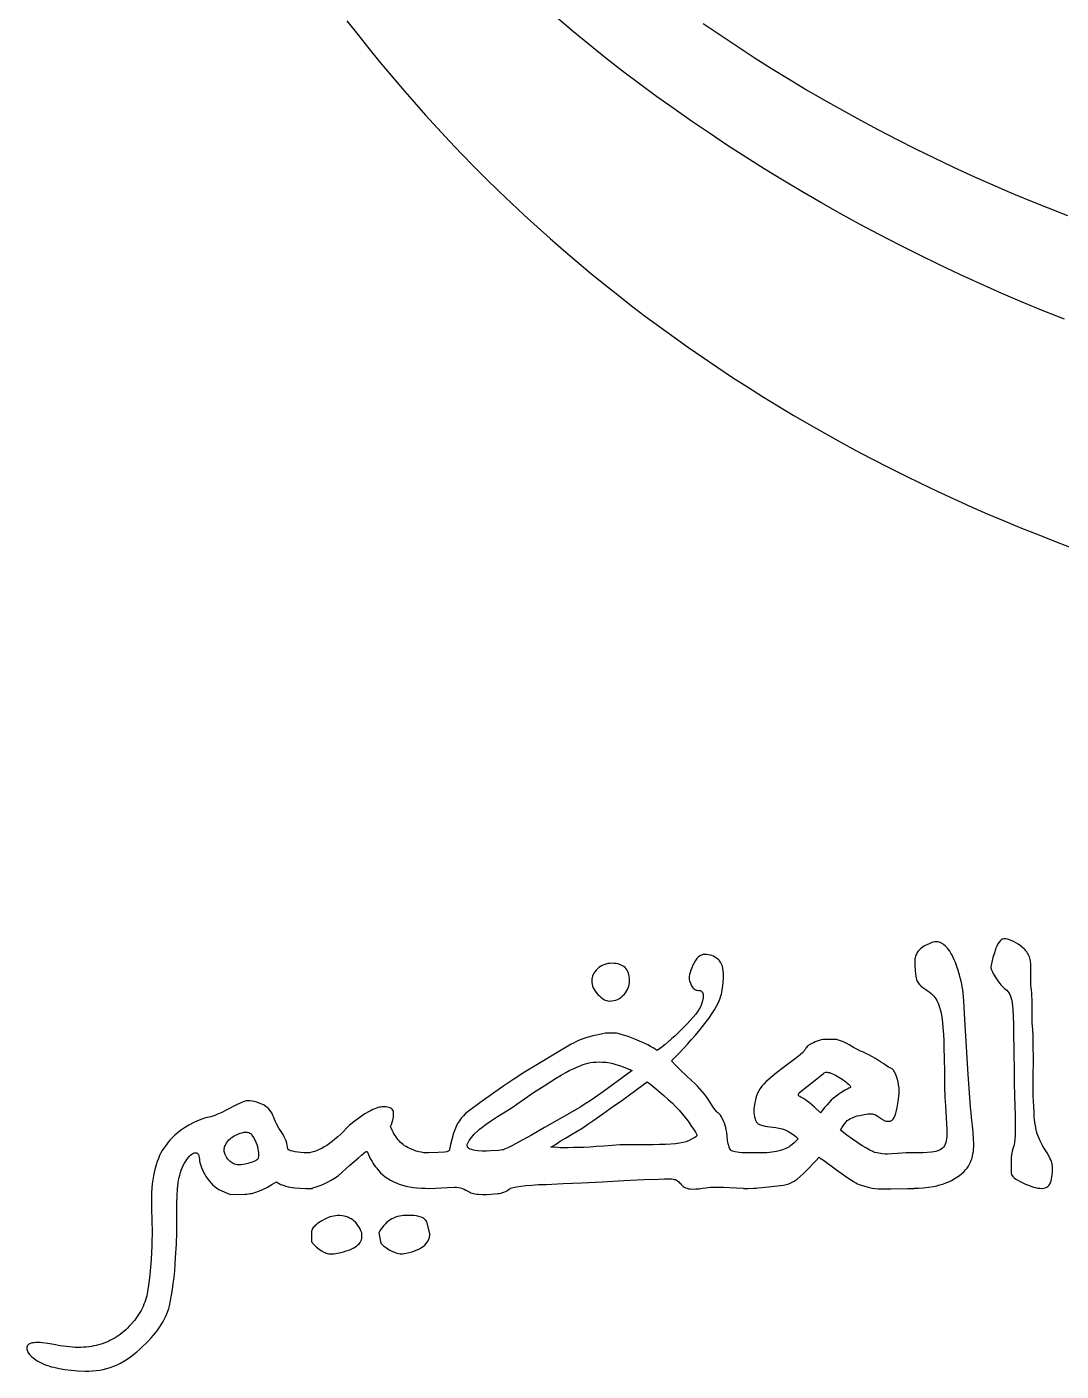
# Model space of a CAD drawing. Extents: x -350 to 350, y -610 to 610.
# Drawn here: x -224.3 to -125.3, y -240.8 to -112.2 of the extents above; entities that cross this region are included whole.
import ezdxf

# ---------------------------------------------------------------- set-up
doc = ezdxf.new("R2010")
doc.units = 0
doc.layers.add('LAYER_10', color=176, linetype='CONTINUOUS')
doc.layers.add('LAYER_2', color=18, linetype='CONTINUOUS')

msp = doc.modelspace()

# ---------------------------------------------------------------- linework, layer by layer
at = {"layer": 'LAYER_10'}
for points in [[(-193.64, -111.6), (-192.6, -112.93), (-191.55, -114.25), (-190.49, -115.56), (-189.41, -116.85), (-188.32, -118.13), (-187.21, -119.4), (-186.1, -120.65), (-184.96, -121.89), (-183.82, -123.12), (-182.66, -124.33), (-181.49, -125.53), (-180.3, -126.72), (-179.1, -127.89), (-177.89, -129.05), (-176.66, -130.19), (-175.42, -131.32), (-174.17, -132.44), (-172.91, -133.55), (-171.63, -134.64), (-170.34, -135.71), (-169.03, -136.77), (-167.71, -137.82), (-166.38, -138.86), (-165.04, -139.88), (-163.69, -140.89), (-162.32, -141.88), (-160.94, -142.86), (-159.54, -143.82), (-158.14, -144.77), (-156.72, -145.71), (-155.28, -146.63), (-153.84, -147.54), (-152.38, -148.44), (-150.92, -149.32), (-149.43, -150.18), (-147.94, -151.03), (-146.43, -151.87), (-144.92, -152.7), (-143.39, -153.5), (-141.84, -154.3), (-140.29, -155.08), (-138.72, -155.84), (-137.14, -156.59), (-135.55, -157.33), (-133.95, -158.05), (-132.34, -158.76), (-130.71, -159.45), (-129.07, -160.13), (-127.42, -160.79), (-125.76, -161.44), (-124.09, -162.07)], [(-124.94, -140.16), (-126.98, -139.34), (-129, -138.51), (-131, -137.65), (-132.99, -136.77), (-134.97, -135.87), (-136.92, -134.95), (-138.86, -134), (-140.78, -133.04), (-142.68, -132.06), (-144.56, -131.05), (-146.43, -130.03), (-148.27, -128.99), (-150.1, -127.93), (-151.91, -126.85), (-153.7, -125.76), (-155.46, -124.65), (-157.21, -123.52), (-158.94, -122.37), (-160.64, -121.21), (-162.32, -120.03), (-163.99, -118.84), (-165.63, -117.63), (-167.24, -116.41), (-168.84, -115.17), (-170.41, -113.92), (-171.96, -112.65), (-173.49, -111.37)], [(-159.54, -111.86), (-157.92, -112.96), (-156.29, -114.05), (-154.65, -115.11), (-152.99, -116.16), (-151.31, -117.19), (-149.63, -118.2), (-147.92, -119.19), (-146.21, -120.16), (-144.48, -121.11), (-142.74, -122.04), (-140.98, -122.96), (-139.22, -123.85), (-137.44, -124.72), (-135.64, -125.57), (-133.84, -126.4), (-132.03, -127.21), (-130.2, -128), (-128.36, -128.76), (-126.51, -129.51), (-124.65, -130.23)]]:
    msp.add_lwpolyline(points, dxfattribs=at)
at = {"layer": 'LAYER_2'}
for points in [[(-133.84, -216.5), (-133.89, -216.05), (-133.94, -215.51), (-134.05, -214.14), (-134.16, -212.4), (-134.29, -210.28), (-134.41, -208.2), (-134.51, -206.55), (-134.59, -205.34), (-134.66, -204.58), (-134.69, -204.3), (-134.74, -204.02), (-134.79, -203.74), (-134.85, -203.45), (-134.92, -203.16), (-135, -202.86), (-135.18, -202.26), (-135.29, -201.96), (-135.39, -201.68), (-135.5, -201.42), (-135.6, -201.19), (-135.71, -200.97), (-135.82, -200.78), (-135.93, -200.6), (-136.04, -200.45), (-136.15, -200.31), (-136.27, -200.19), (-136.38, -200.08), (-136.49, -199.98), (-136.61, -199.9), (-136.72, -199.83), (-136.84, -199.77), (-136.96, -199.73), (-137.08, -199.7), (-137.22, -199.7), (-137.37, -199.71), (-137.54, -199.75), (-137.72, -199.81), (-137.91, -199.88), (-138.12, -199.98), (-138.35, -200.1), (-138.56, -200.24), (-138.75, -200.39), (-138.91, -200.55), (-138.98, -200.63), (-139.04, -200.72), (-139.09, -200.81), (-139.14, -200.91), (-139.18, -201.01), (-139.21, -201.11), (-139.24, -201.22), (-139.26, -201.32), (-139.27, -201.55), (-139.26, -202), (-139.24, -202.42), (-139.2, -202.8), (-139.15, -203.14), (-139.11, -203.31), (-139.04, -203.47), (-138.95, -203.62), (-138.83, -203.78), (-138.69, -203.92), (-138.52, -204.07), (-138.33, -204.21), (-138.11, -204.35), (-137.89, -204.5), (-137.68, -204.67), (-137.5, -204.86), (-137.33, -205.07), (-137.18, -205.31), (-137.05, -205.57), (-136.94, -205.86), (-136.85, -206.16), (-136.77, -206.51), (-136.7, -206.92), (-136.64, -207.4), (-136.58, -207.94), (-136.54, -208.55), (-136.51, -209.21), (-136.49, -209.95), (-136.47, -210.74), (-136.45, -212.27), (-136.43, -213.55), (-136.39, -214.58), (-136.35, -215.36), (-136.21, -217.67), (-136.2, -217.91), (-136.2, -218.14), (-136.21, -218.35), (-136.24, -218.55), (-136.27, -218.73), (-136.32, -218.9), (-136.37, -219.06), (-136.44, -219.2), (-136.52, -219.33), (-136.63, -219.45), (-136.75, -219.54), (-136.9, -219.63), (-137.06, -219.7), (-137.25, -219.76), (-137.46, -219.8), (-137.69, -219.83), (-138.47, -219.89), (-138.74, -219.9), (-138.92, -219.9), (-139.37, -219.9), (-139.37, -219.9), (-139.48, -219.9), (-139.73, -219.9), (-139.73, -219.9), (-140.1, -219.9), (-140.95, -219.94), (-141.46, -219.97), (-141.9, -220), (-142.13, -220), (-142.4, -219.98), (-142.72, -219.92), (-143.09, -219.84), (-143.19, -219.81), (-143.31, -219.76), (-143.58, -219.63), (-143.91, -219.45), (-144.3, -219.21), (-144.74, -218.92), (-145.23, -218.58), (-145.78, -218.18), (-146.38, -217.73), (-146.26, -217.5), (-146.13, -217.29), (-145.99, -217.09), (-145.83, -216.9), (-145.74, -216.8), (-145.63, -216.72), (-145.5, -216.64), (-145.35, -216.56), (-145.18, -216.49), (-144.99, -216.42), (-144.78, -216.36), (-144.55, -216.3), (-144.11, -216.21), (-143.92, -216.18), (-143.74, -216.17), (-143.59, -216.16), (-143.45, -216.16), (-143.33, -216.17), (-143.23, -216.19), (-143.05, -216.26), (-142.87, -216.35), (-142.69, -216.47), (-142.51, -216.61), (-142.42, -216.68), (-142.32, -216.74), (-142.23, -216.79), (-142.12, -216.82), (-142.02, -216.85), (-141.9, -216.86), (-141.79, -216.87), (-141.67, -216.86), (-141.61, -216.85), (-141.55, -216.83), (-141.5, -216.8), (-141.44, -216.76), (-141.39, -216.71), (-141.34, -216.65), (-141.25, -216.51), (-141.17, -216.33), (-141.09, -216.1), (-141.02, -215.85), (-140.96, -215.55), (-140.86, -214.96), (-140.8, -214.45), (-140.79, -214.23), (-140.78, -214.03), (-140.78, -213.84), (-140.79, -213.68), (-140.83, -213.38), (-140.88, -213.09), (-140.96, -212.79), (-141.05, -212.5), (-141.16, -212.25), (-141.21, -212.14), (-141.27, -212.05), (-141.33, -211.97), (-141.39, -211.91), (-141.45, -211.86), (-141.52, -211.83), (-141.65, -211.77), (-141.79, -211.69), (-141.93, -211.61), (-142.07, -211.5), (-142.24, -211.38), (-142.46, -211.24), (-143.05, -210.87), (-143.39, -210.67), (-143.69, -210.51), (-143.96, -210.37), (-144.2, -210.26), (-144.46, -210.15), (-144.77, -210), (-145.14, -209.8), (-145.55, -209.55), (-145.77, -209.43), (-145.99, -209.32), (-146.19, -209.23), (-146.4, -209.16), (-146.59, -209.1), (-146.78, -209.06), (-146.97, -209.04), (-147.15, -209.03), (-147.97, -209.03), (-148.07, -209.05), (-148.24, -209.09), (-148.8, -209.28), (-148.97, -209.35), (-149.12, -209.42), (-149.26, -209.49), (-149.38, -209.56), (-149.49, -209.64), (-149.57, -209.72), (-149.64, -209.8), (-149.7, -209.89), (-149.75, -209.98), (-149.82, -210.08), (-149.91, -210.18), (-150.01, -210.29), (-150.26, -210.51), (-150.57, -210.76), (-151.84, -211.71), (-152.5, -212.23), (-153.33, -212.92), (-153.55, -213.11), (-153.74, -213.32), (-153.92, -213.52), (-154.08, -213.74), (-154.21, -213.96), (-154.32, -214.19), (-154.42, -214.42), (-154.49, -214.66), (-154.59, -215.11), (-154.66, -215.49), (-154.68, -215.66), (-154.69, -215.81), (-154.69, -215.94), (-154.68, -216.06), (-154.61, -216.45), (-154.57, -216.62), (-154.52, -216.77), (-154.46, -216.9), (-154.43, -216.96), (-154.38, -217.01), (-154.33, -217.06), (-154.27, -217.11), (-154.14, -217.18), (-154.05, -217.22), (-153.94, -217.25), (-153.61, -217.32), (-153.16, -217.4), (-152.59, -217.47), (-152.28, -217.52), (-151.98, -217.6), (-151.7, -217.69), (-151.42, -217.82), (-151.16, -217.96), (-150.91, -218.13), (-150.67, -218.32), (-150.45, -218.54), (-150.63, -218.74), (-150.82, -218.92), (-151.02, -219.1), (-151.23, -219.26), (-151.35, -219.34), (-151.48, -219.41), (-151.62, -219.48), (-151.77, -219.54), (-151.94, -219.6), (-152.12, -219.66), (-152.51, -219.75), (-152.73, -219.79), (-152.96, -219.83), (-153.2, -219.86), (-153.45, -219.88), (-153.99, -219.9), (-154.57, -219.9), (-155.26, -219.9), (-155.83, -219.87), (-156.08, -219.85), (-156.28, -219.83), (-156.46, -219.8), (-156.61, -219.76), (-156.73, -219.72), (-156.81, -219.68), (-156.88, -219.62), (-156.94, -219.54), (-157, -219.45), (-157.05, -219.33), (-157.09, -219.19), (-157.13, -219.04), (-157.16, -218.86), (-157.19, -218.67), (-157.23, -218.28), (-157.28, -217.95), (-157.33, -217.68), (-157.37, -217.45), (-157.43, -217.26), (-157.5, -217.06), (-157.58, -216.85), (-157.68, -216.63), (-157.78, -216.44), (-157.89, -216.28), (-158, -216.16), (-158.05, -216.11), (-158.1, -216.07), (-158.16, -216.03), (-158.23, -215.96), (-158.41, -215.74), (-158.63, -215.42), (-158.9, -215), (-159.05, -214.76), (-159.23, -214.52), (-159.41, -214.27), (-159.62, -214.02), (-159.84, -213.77), (-160.08, -213.52), (-160.34, -213.26), (-160.61, -213.01), (-161.16, -212.49), (-161.66, -212), (-162.14, -211.53), (-162.57, -211.08), (-161.94, -210.45), (-161.35, -209.83), (-161.04, -209.5), (-160.68, -209.09), (-160.27, -208.62), (-159.82, -208.08), (-159.38, -207.53), (-159, -207.03), (-158.69, -206.59), (-158.45, -206.21), (-158.25, -205.85), (-158.08, -205.51), (-157.94, -205.19), (-157.83, -204.88), (-157.78, -204.71), (-157.74, -204.53), (-157.71, -204.33), (-157.67, -204.11), (-157.62, -203.62), (-157.59, -203.05), (-157.59, -202.76), (-157.61, -202.49), (-157.65, -202.25), (-157.7, -202.03), (-157.78, -201.83), (-157.87, -201.65), (-157.99, -201.5), (-158.05, -201.43), (-158.12, -201.37), (-158.26, -201.26), (-158.41, -201.17), (-158.56, -201.09), (-158.72, -201.02), (-158.87, -200.97), (-159.04, -200.94), (-159.2, -200.91), (-159.37, -200.91), (-159.46, -200.91), (-159.54, -200.92), (-159.62, -200.94), (-159.7, -200.97), (-159.78, -201.01), (-159.86, -201.05), (-160, -201.16), (-160.15, -201.31), (-160.28, -201.49), (-160.41, -201.7), (-160.53, -201.94), (-160.63, -202.19), (-160.72, -202.42), (-160.79, -202.64), (-160.84, -202.83), (-160.87, -203.01), (-160.88, -203.17), (-160.87, -203.32), (-160.84, -203.44), (-160.76, -203.66), (-160.68, -203.85), (-160.59, -204), (-160.49, -204.13), (-160.44, -204.18), (-160.39, -204.22), (-160.33, -204.26), (-160.26, -204.29), (-160.2, -204.32), (-160.12, -204.34), (-159.97, -204.35), (-159.89, -204.35), (-159.82, -204.37), (-159.75, -204.39), (-159.7, -204.42), (-159.65, -204.47), (-159.61, -204.52), (-159.58, -204.58), (-159.56, -204.65), (-159.54, -204.74), (-159.54, -204.83), (-159.54, -204.94), (-159.55, -205.06), (-159.6, -205.35), (-159.69, -205.68), (-159.72, -205.77), (-159.76, -205.87), (-159.87, -206.09), (-160.03, -206.34), (-160.24, -206.61), (-160.48, -206.91), (-160.77, -207.23), (-161.1, -207.58), (-161.48, -207.96), (-162.22, -208.68), (-162.56, -208.99), (-162.88, -209.27), (-163.18, -209.53), (-163.45, -209.75), (-163.7, -209.94), (-163.93, -210.1), (-164.12, -209.96), (-164.33, -209.83), (-164.57, -209.7), (-164.83, -209.56), (-165.11, -209.43), (-165.41, -209.29), (-166.07, -209.01), (-166.72, -208.77), (-167.25, -208.59), (-167.48, -208.53), (-167.67, -208.48), (-167.83, -208.45), (-167.97, -208.44), (-168.69, -208.44), (-168.87, -208.45), (-169.16, -208.5), (-169.58, -208.59), (-170.11, -208.71), (-170.4, -208.78), (-170.68, -208.86), (-170.95, -208.95), (-171.22, -209.04), (-171.47, -209.15), (-171.72, -209.26), (-171.95, -209.38), (-172.18, -209.5), (-173.45, -210.26), (-175.47, -211.47), (-176.62, -212.17), (-177.67, -212.84), (-178.61, -213.47), (-179.46, -214.07), (-180.91, -215.11), (-182.04, -215.94), (-182.28, -216.13), (-182.49, -216.34), (-182.69, -216.57), (-182.87, -216.82), (-183.04, -217.09), (-183.18, -217.38), (-183.31, -217.69), (-183.42, -218.02), (-183.59, -218.62), (-183.72, -219.08), (-183.79, -219.4), (-183.82, -219.58), (-183.82, -219.62), (-183.84, -219.67), (-183.88, -219.71), (-183.93, -219.74), (-184, -219.77), (-184.08, -219.79), (-184.29, -219.82), (-184.9, -219.86), (-185.78, -219.9), (-186.03, -219.89), (-186.28, -219.87), (-186.52, -219.83), (-186.76, -219.78), (-186.99, -219.72), (-187.23, -219.64), (-187.45, -219.55), (-187.68, -219.44), (-187.83, -219.37), (-187.97, -219.28), (-188.11, -219.2), (-188.24, -219.1), (-188.37, -219), (-188.49, -218.89), (-188.61, -218.77), (-188.72, -218.64), (-188.83, -218.51), (-188.93, -218.37), (-189.03, -218.22), (-189.13, -218.07), (-189.21, -217.9), (-189.3, -217.73), (-189.45, -217.37), (-189.37, -217.16), (-189.3, -216.96), (-189.25, -216.77), (-189.21, -216.6), (-189.18, -216.43), (-189.16, -216.28), (-189.16, -216.14), (-189.17, -216.01), (-189.19, -215.89), (-189.23, -215.79), (-189.3, -215.7), (-189.38, -215.63), (-189.49, -215.58), (-189.61, -215.54), (-189.76, -215.51), (-189.92, -215.5), (-190.26, -215.5), (-190.38, -215.51), (-190.52, -215.53), (-190.66, -215.56), (-190.81, -215.61), (-190.97, -215.67), (-191.14, -215.74), (-191.32, -215.83), (-191.51, -215.93), (-191.92, -216.17), (-192.37, -216.47), (-192.85, -216.83), (-193.38, -217.24), (-193.67, -217.54), (-193.95, -217.83), (-194.23, -218.1), (-194.51, -218.35), (-194.78, -218.59), (-195.04, -218.8), (-195.3, -218.99), (-195.56, -219.17), (-195.81, -219.32), (-196.05, -219.46), (-196.29, -219.58), (-196.53, -219.68), (-196.75, -219.76), (-196.98, -219.82), (-197.2, -219.87), (-197.41, -219.89), (-197.74, -219.88), (-198.05, -219.86), (-198.33, -219.83), (-198.58, -219.79), (-198.8, -219.74), (-199, -219.68), (-199.16, -219.62), (-199.3, -219.54), (-199.31, -219.35), (-199.34, -219.15), (-199.39, -218.95), (-199.45, -218.75), (-199.53, -218.55), (-199.63, -218.35), (-199.74, -218.14), (-199.87, -217.94), (-200.14, -217.53), (-200.36, -217.12), (-200.46, -216.91), (-200.55, -216.71), (-200.64, -216.51), (-200.71, -216.3), (-200.79, -216.11), (-200.9, -215.93), (-201.03, -215.76), (-201.18, -215.6), (-201.35, -215.47), (-201.55, -215.34), (-201.77, -215.23), (-202.02, -215.13), (-202.27, -215.05), (-202.5, -214.99), (-202.71, -214.95), (-202.91, -214.92), (-203.1, -214.91), (-203.27, -214.92), (-203.42, -214.95), (-203.55, -215), (-203.84, -215.13), (-204.2, -215.3), (-205.12, -215.78), (-205.62, -216.03), (-206.08, -216.23), (-206.28, -216.31), (-206.48, -216.37), (-206.66, -216.43), (-206.82, -216.47), (-206.99, -216.5), (-207.16, -216.55), (-207.53, -216.67), (-207.92, -216.83), (-208.35, -217.03), (-208.78, -217.25), (-209.18, -217.49), (-209.38, -217.62), (-209.56, -217.76), (-209.75, -217.9), (-209.92, -218.04), (-210.09, -218.19), (-210.26, -218.35), (-210.42, -218.51), (-210.58, -218.68), (-210.73, -218.86), (-210.88, -219.05), (-211.17, -219.45), (-211.31, -219.66), (-211.44, -219.9), (-211.57, -220.15), (-211.68, -220.43), (-211.79, -220.72), (-211.89, -221.03), (-211.99, -221.37), (-212.07, -221.72), (-212.15, -222.09), (-212.21, -222.47), (-212.27, -222.86), (-212.31, -223.26), (-212.33, -223.68), (-212.35, -224.1), (-212.35, -224.54), (-212.35, -224.99), (-212.3, -226.59), (-212.29, -227.22), (-212.29, -227.74), (-212.3, -228.23), (-212.32, -228.79), (-212.38, -230.09), (-212.43, -230.81), (-212.5, -231.57), (-212.6, -232.35), (-212.72, -233.16), (-212.75, -233.36), (-212.8, -233.56), (-212.85, -233.77), (-212.91, -233.97), (-212.98, -234.17), (-213.06, -234.37), (-213.15, -234.57), (-213.24, -234.76), (-213.34, -234.96), (-213.46, -235.15), (-213.57, -235.34), (-213.7, -235.53), (-213.98, -235.91), (-214.29, -236.28), (-214.46, -236.47), (-214.63, -236.64), (-214.8, -236.81), (-214.98, -236.96), (-215.16, -237.11), (-215.35, -237.26), (-215.53, -237.39), (-215.73, -237.52), (-215.92, -237.64), (-216.12, -237.75), (-216.32, -237.85), (-216.53, -237.95), (-216.74, -238.04), (-216.96, -238.12), (-217.17, -238.19), (-217.4, -238.25), (-217.62, -238.31), (-217.85, -238.36), (-218.09, -238.4), (-218.34, -238.43), (-218.58, -238.46), (-218.84, -238.48), (-219.1, -238.49), (-219.36, -238.49), (-219.63, -238.49), (-219.91, -238.47), (-220.48, -238.42), (-221.07, -238.34), (-221.69, -238.23), (-222.27, -238.13), (-222.79, -238.06), (-223.01, -238.04), (-223.22, -238.03), (-223.41, -238.04), (-223.58, -238.05), (-223.73, -238.07), (-223.87, -238.1), (-223.98, -238.14), (-224.07, -238.19), (-224.15, -238.24), (-224.21, -238.31), (-224.24, -238.39), (-224.26, -238.48), (-224.27, -238.57), (-224.26, -238.67), (-224.24, -238.76), (-224.21, -238.85), (-224.17, -238.94), (-224.11, -239.04), (-224.05, -239.13), (-223.97, -239.22), (-223.89, -239.31), (-223.79, -239.4), (-223.55, -239.59), (-223.27, -239.77), (-222.95, -239.95), (-222.77, -240.04), (-222.58, -240.12), (-222.38, -240.2), (-222.16, -240.27), (-221.94, -240.34), (-221.7, -240.4), (-221.19, -240.51), (-220.64, -240.6), (-220.03, -240.68), (-219.39, -240.73), (-218.69, -240.76), (-218.34, -240.76), (-217.98, -240.75), (-217.64, -240.72), (-217.29, -240.67), (-216.95, -240.6), (-216.61, -240.51), (-216.28, -240.41), (-215.95, -240.28), (-215.62, -240.15), (-215.3, -239.99), (-214.98, -239.81), (-214.67, -239.62), (-214.36, -239.41), (-214.05, -239.18), (-213.75, -238.93), (-213.45, -238.67), (-213.16, -238.39), (-212.88, -238.12), (-212.62, -237.86), (-212.38, -237.59), (-212.15, -237.32), (-211.93, -237.06), (-211.73, -236.8), (-211.55, -236.54), (-211.38, -236.28), (-211.23, -236.02), (-211.09, -235.77), (-210.96, -235.52), (-210.86, -235.27), (-210.76, -235.02), (-210.69, -234.77), (-210.62, -234.52), (-210.52, -234.02), (-210.42, -233.5), (-210.33, -232.95), (-210.25, -232.39), (-210.18, -231.8), (-210.12, -231.18), (-210.07, -230.55), (-210.03, -229.89), (-209.96, -228.62), (-209.92, -227.46), (-209.9, -226.43), (-209.9, -225.52), (-209.91, -224.71), (-209.89, -223.98), (-209.85, -223.33), (-209.79, -222.76), (-209.75, -222.5), (-209.7, -222.25), (-209.64, -222.01), (-209.57, -221.77), (-209.49, -221.54), (-209.4, -221.31), (-209.3, -221.09), (-209.18, -220.88), (-209.06, -220.68), (-208.95, -220.51), (-208.83, -220.35), (-208.71, -220.22), (-208.6, -220.11), (-208.48, -220.02), (-208.37, -219.95), (-208.26, -219.9), (-208.15, -219.87), (-208.06, -219.88), (-208.01, -219.89), (-207.98, -219.91), (-207.91, -219.97), (-207.85, -220.06), (-207.8, -220.18), (-207.77, -220.32), (-207.75, -220.5), (-207.73, -220.69), (-207.69, -220.89), (-207.63, -221.09), (-207.56, -221.3), (-207.47, -221.51), (-207.36, -221.73), (-207.24, -221.95), (-207.1, -222.18), (-206.95, -222.4), (-206.8, -222.61), (-206.63, -222.79), (-206.46, -222.97), (-206.27, -223.12), (-206.08, -223.26), (-205.89, -223.38), (-205.68, -223.48), (-205.03, -223.77), (-204.84, -223.84), (-204.75, -223.86), (-203.38, -223.84), (-203.22, -223.83), (-203.06, -223.82), (-202.89, -223.79), (-202.72, -223.76), (-202.54, -223.71), (-202.36, -223.66), (-202, -223.53), (-201.61, -223.37), (-201.22, -223.17), (-200.81, -222.93), (-200.38, -222.66), (-200.26, -222.75), (-200.13, -222.82), (-199.98, -222.9), (-199.82, -222.96), (-199.65, -223.02), (-199.47, -223.08), (-199.27, -223.13), (-199.06, -223.17), (-198.84, -223.21), (-198.61, -223.24), (-198.1, -223.28), (-197.55, -223.31), (-196.94, -223.31), (-196.94, -223.22), (-196.67, -223.16), (-196.39, -223.08), (-196.1, -222.97), (-195.8, -222.84), (-195.48, -222.69), (-195.15, -222.51), (-194.81, -222.31), (-194.46, -222.09), (-193.35, -221.07), (-192.53, -220.35), (-192.23, -220.1), (-192, -219.91), (-191.84, -219.8), (-191.79, -219.77), (-191.75, -219.76), (-191.68, -219.76), (-191.57, -220.04), (-191.46, -220.29), (-191.34, -220.52), (-191.23, -220.73), (-191.12, -220.92), (-191.01, -221.08), (-190.89, -221.23), (-190.78, -221.36), (-190.6, -221.58), (-190.41, -221.79), (-190.2, -221.99), (-189.97, -222.18), (-189.73, -222.34), (-189.47, -222.5), (-189.2, -222.64), (-188.92, -222.77), (-188.62, -222.88), (-188.3, -222.98), (-187.97, -223.06), (-187.63, -223.13), (-187.27, -223.19), (-186.9, -223.23), (-186.51, -223.26), (-186.1, -223.27), (-185.78, -223.29), (-185.14, -223.25), (-184, -223.19), (-183.34, -223.17), (-183.13, -223.18), (-182.94, -223.2), (-182.76, -223.24), (-182.59, -223.3), (-182.42, -223.37), (-182.24, -223.45), (-182.06, -223.54), (-181.87, -223.64), (-181.77, -223.7), (-181.65, -223.74), (-181.52, -223.78), (-181.38, -223.81), (-181.21, -223.83), (-181.04, -223.85), (-180.64, -223.86), (-180.23, -223.86), (-179.85, -223.85), (-179.5, -223.82), (-179.18, -223.79), (-179.03, -223.77), (-178.88, -223.73), (-178.74, -223.69), (-178.6, -223.65), (-178.47, -223.59), (-178.34, -223.52), (-178.22, -223.45), (-178.11, -223.37), (-178.04, -223.32), (-177.96, -223.28), (-177.85, -223.24), (-177.72, -223.21), (-177.4, -223.14), (-176.99, -223.08), (-176.51, -223.02), (-175.94, -222.97), (-175.29, -222.93), (-174.55, -222.9), (-172.92, -222.83), (-171.14, -222.75), (-169.21, -222.65), (-167.13, -222.54), (-165.22, -222.44), (-163.79, -222.39), (-163.26, -222.37), (-162.85, -222.37), (-162.57, -222.37), (-162.4, -222.39), (-162.3, -222.42), (-162.19, -222.45), (-162.09, -222.5), (-162, -222.56), (-161.91, -222.63), (-161.82, -222.71), (-161.73, -222.8), (-161.65, -222.91), (-161.56, -223.01), (-161.46, -223.1), (-161.34, -223.17), (-161.22, -223.23), (-161.08, -223.28), (-160.93, -223.32), (-160.77, -223.34), (-160.6, -223.35), (-160.25, -223.34), (-159.91, -223.32), (-159.59, -223.28), (-159.27, -223.22), (-159.08, -223.19), (-158.82, -223.17), (-158.48, -223.17), (-158.07, -223.17), (-157.59, -223.18), (-157.03, -223.2), (-155.69, -223.28), (-155.69, -223.29), (-155.52, -223.29), (-155.26, -223.29), (-155.24, -223.29), (-154.72, -223.28), (-154.47, -223.26), (-154.23, -223.24), (-153.28, -223.14), (-151.84, -222.98), (-151.71, -222.96), (-151.59, -222.93), (-151.46, -222.89), (-151.34, -222.85), (-151.08, -222.73), (-150.81, -222.58), (-150.53, -222.39), (-150.25, -222.16), (-149.96, -221.9), (-149.66, -221.6), (-148.75, -220.65), (-148.44, -220.31), (-148.33, -220.38), (-148.02, -220.6), (-146.77, -221.51), (-146.02, -222.05), (-145.4, -222.47), (-145.15, -222.63), (-144.93, -222.75), (-144.75, -222.85), (-144.6, -222.91), (-144.09, -223.07), (-143.6, -223.2), (-143.36, -223.26), (-143.08, -223.29), (-142.78, -223.32), (-142.44, -223.32), (-141.58, -223.32), (-139.97, -223.29), (-139.37, -223.29), (-139.37, -223.28), (-138.93, -223.27), (-138.47, -223.23), (-137.98, -223.18), (-137.48, -223.1), (-137.18, -223.04), (-136.88, -222.96), (-136.59, -222.87), (-136.31, -222.77), (-136.03, -222.65), (-135.77, -222.52), (-135.51, -222.37), (-135.25, -222.21), (-135.01, -222.04), (-134.79, -221.87), (-134.6, -221.7), (-134.42, -221.52), (-134.27, -221.34), (-134.14, -221.15), (-134.03, -220.97), (-133.94, -220.78), (-133.87, -220.59), (-133.8, -220.39), (-133.75, -220.18), (-133.71, -219.97), (-133.67, -219.75), (-133.65, -219.53), (-133.64, -219.3), (-133.63, -219.06), (-133.65, -218.54), (-133.69, -217.94), (-133.75, -217.26)], [(-131.63, -200.65), (-131.8, -201.21), (-131.91, -201.64), (-131.98, -201.95), (-132, -202.06), (-132.01, -202.13), (-132, -202.2), (-131.98, -202.29), (-131.94, -202.39), (-131.88, -202.51), (-131.73, -202.8), (-131.51, -203.16), (-131.27, -203.52), (-131.15, -203.68), (-131.03, -203.82), (-130.91, -203.95), (-130.8, -204.06), (-130.68, -204.16), (-130.56, -204.25), (-130.46, -204.33), (-130.36, -204.44), (-130.27, -204.58), (-130.19, -204.73), (-130.12, -204.91), (-130.05, -205.11), (-130, -205.33), (-129.96, -205.58), (-129.9, -206.14), (-129.86, -206.82), (-129.83, -207.6), (-129.82, -208.48), (-129.81, -210.03), (-129.8, -210.55), (-129.79, -210.89), (-129.76, -211.41), (-129.76, -211.89), (-129.76, -212.46), (-129.76, -213.19), (-129.73, -214.39), (-129.67, -216.34), (-129.66, -216.89), (-129.66, -217.39), (-129.66, -217.84), (-129.67, -218.24), (-129.7, -218.58), (-129.73, -218.88), (-129.77, -219.12), (-129.82, -219.3), (-129.92, -219.61), (-129.98, -219.87), (-130.03, -220.1), (-130.04, -220.29), (-130.04, -221.07), (-130.04, -221.86), (-130.03, -221.91), (-130.02, -221.96), (-129.97, -222.06), (-129.88, -222.16), (-129.76, -222.27), (-129.61, -222.39), (-129.42, -222.51), (-129.2, -222.63), (-128.94, -222.76), (-128.67, -222.89), (-128.41, -222.99), (-128.16, -223.08), (-127.93, -223.16), (-127.71, -223.21), (-127.5, -223.25), (-127.3, -223.28), (-127.11, -223.29), (-126.94, -223.28), (-126.79, -223.24), (-126.65, -223.18), (-126.54, -223.11), (-126.44, -223), (-126.35, -222.88), (-126.29, -222.73), (-126.24, -222.56), (-126.17, -222.22), (-126.13, -221.95), (-126.1, -221.73), (-126.09, -221.58), (-126.1, -221.29), (-126.14, -220.94), (-126.16, -220.83), (-126.2, -220.71), (-126.26, -220.56), (-126.34, -220.39), (-126.56, -219.99), (-126.85, -219.5), (-127.01, -219.24), (-127.15, -218.99), (-127.28, -218.74), (-127.39, -218.51), (-127.48, -218.28), (-127.56, -218.07), (-127.63, -217.86), (-127.67, -217.66), (-127.74, -217.29), (-127.8, -216.98), (-127.83, -216.71), (-127.84, -216.49), (-127.85, -216.02), (-127.89, -215.41), (-127.92, -214.99), (-127.94, -214.4), (-127.94, -213.64), (-127.94, -212.72), (-127.93, -210.93), (-127.94, -209.6), (-127.96, -208.67), (-127.98, -208.13), (-128.03, -207.44), (-128.05, -207.11), (-128.06, -206.77), (-128.06, -205.62), (-128.06, -205.23), (-128.07, -204.89), (-128.09, -204.59), (-128.11, -204.33), (-128.16, -203.88), (-128.17, -203.48), (-128.17, -201.93), (-128.18, -201.79), (-128.19, -201.65), (-128.21, -201.51), (-128.24, -201.38), (-128.27, -201.25), (-128.31, -201.13), (-128.36, -201.01), (-128.42, -200.89), (-128.49, -200.78), (-128.56, -200.67), (-128.64, -200.56), (-128.73, -200.46), (-128.82, -200.36), (-128.93, -200.27), (-129.04, -200.18), (-129.16, -200.09), (-129.4, -199.93), (-129.62, -199.8), (-129.84, -199.68), (-130.04, -199.58), (-130.22, -199.51), (-130.39, -199.46), (-130.55, -199.43), (-130.7, -199.42), (-130.77, -199.42), (-130.84, -199.44), (-130.9, -199.46), (-130.97, -199.49), (-131.03, -199.54), (-131.09, -199.59), (-131.21, -199.72), (-131.33, -199.9), (-131.44, -200.11), (-131.54, -200.36)], [(-168.52, -205.37), (-168.3, -205.36), (-168.1, -205.33), (-167.9, -205.28), (-167.72, -205.21), (-167.55, -205.12), (-167.39, -205.01), (-167.24, -204.88), (-167.11, -204.74), (-166.98, -204.58), (-166.88, -204.42), (-166.79, -204.26), (-166.72, -204.09), (-166.66, -203.93), (-166.62, -203.76), (-166.6, -203.59), (-166.59, -203.42), (-166.6, -203.21), (-166.62, -203.03), (-166.65, -202.85), (-166.69, -202.69), (-166.75, -202.54), (-166.82, -202.4), (-166.91, -202.28), (-167, -202.17), (-167.12, -202.07), (-167.24, -201.99), (-167.37, -201.92), (-167.52, -201.86), (-167.69, -201.81), (-167.86, -201.78), (-168.05, -201.76), (-168.25, -201.75), (-168.46, -201.76), (-168.66, -201.79), (-168.85, -201.83), (-169.03, -201.89), (-169.21, -201.96), (-169.37, -202.05), (-169.52, -202.16), (-169.66, -202.29), (-169.78, -202.42), (-169.89, -202.56), (-169.99, -202.7), (-170.06, -202.84), (-170.12, -202.98), (-170.17, -203.12), (-170.19, -203.27), (-170.2, -203.42), (-170.19, -203.59), (-170.16, -203.76), (-170.12, -203.93), (-170.05, -204.09), (-169.97, -204.26), (-169.87, -204.42), (-169.75, -204.58), (-169.61, -204.74), (-169.46, -204.88), (-169.32, -205.01), (-169.18, -205.12), (-169.04, -205.21), (-168.9, -205.28), (-168.77, -205.33), (-168.65, -205.36)], [(-174.72, -217.47), (-175.96, -218.18), (-177.22, -218.88), (-177.79, -219.19), (-178.23, -219.41), (-178.55, -219.55), (-178.66, -219.59), (-178.74, -219.61), (-179.14, -219.65), (-179.85, -219.7), (-180.28, -219.72), (-180.7, -219.71), (-181.11, -219.68), (-181.51, -219.62), (-181.69, -219.58), (-181.84, -219.52), (-181.96, -219.46), (-182.01, -219.42), (-182.05, -219.38), (-182.08, -219.34), (-182.1, -219.29), (-182.12, -219.24), (-182.12, -219.19), (-182.12, -219.14), (-182.11, -219.08), (-182.07, -218.96), (-182, -218.82), (-181.92, -218.69), (-181.82, -218.55), (-181.71, -218.41), (-181.59, -218.26), (-181.45, -218.11), (-181.12, -217.8), (-180.93, -217.63), (-180.73, -217.47), (-180.29, -217.13), (-179.78, -216.78), (-179.22, -216.42), (-178.16, -215.76), (-177.73, -215.48), (-177.37, -215.23), (-176.64, -214.72), (-175.76, -214.12), (-174.76, -213.47), (-173.67, -212.78), (-173.13, -212.46), (-172.68, -212.2), (-172.29, -211.99), (-171.99, -211.84), (-171.48, -211.62), (-171.03, -211.44), (-170.81, -211.36), (-170.58, -211.3), (-170.33, -211.25), (-170.06, -211.22), (-169.78, -211.2), (-169.49, -211.19), (-169.18, -211.2), (-168.85, -211.22), (-168.67, -211.24), (-168.44, -211.28), (-168.18, -211.35), (-167.89, -211.44), (-167.55, -211.54), (-167.18, -211.67), (-166.33, -212), (-169.09, -214.01), (-169.95, -214.62), (-170.45, -214.97), (-170.82, -215.2), (-171.25, -215.47), (-172.3, -216.08)], [(-160.94, -218.74), (-161.05, -218.78), (-161.17, -218.82), (-161.46, -218.9), (-161.8, -218.97), (-162.19, -219.02), (-162.64, -219.06), (-163.14, -219.09), (-163.7, -219.1), (-164.31, -219.11), (-166.39, -219.11), (-167.07, -219.12), (-167.52, -219.13), (-168.23, -219.18), (-169.04, -219.24), (-169.79, -219.29), (-170.34, -219.33), (-170.96, -219.36), (-171.95, -219.39), (-172.48, -219.4), (-172.91, -219.4), (-173.23, -219.4), (-173.45, -219.38), (-173.78, -219.35), (-174.1, -219.35), (-173.68, -219.08), (-173.21, -218.78), (-172.7, -218.47), (-172.15, -218.14), (-171.59, -217.81), (-171.06, -217.48), (-170.56, -217.15), (-170.1, -216.82), (-169.14, -216.14), (-168.07, -215.4), (-167.45, -214.96), (-166.71, -214.43), (-165.86, -213.8), (-164.89, -213.08), (-164.53, -213.36), (-164.15, -213.67), (-163.74, -214.01), (-163.3, -214.39), (-162.87, -214.77), (-162.48, -215.13), (-162.14, -215.48), (-161.83, -215.81), (-161.55, -216.14), (-161.26, -216.5), (-160.98, -216.87), (-160.7, -217.27), (-160.45, -217.63), (-160.27, -217.91), (-160.16, -218.11), (-160.14, -218.18), (-160.13, -218.22), (-160.14, -218.26), (-160.18, -218.3), (-160.24, -218.36), (-160.33, -218.42), (-160.59, -218.56)], [(-148.31, -216.06), (-148.88, -215.52), (-149.13, -215.3), (-149.36, -215.1), (-149.57, -214.94), (-149.75, -214.8), (-149.92, -214.7), (-150.07, -214.62), (-150.19, -214.57), (-150.28, -214.51), (-150.35, -214.45), (-150.4, -214.39), (-150.42, -214.32), (-150.42, -214.26), (-150.39, -214.2), (-150.34, -214.14), (-150.01, -213.86), (-149.55, -213.5), (-148.66, -212.82), (-148.33, -212.55), (-148.03, -212.29), (-147.95, -212.24), (-147.87, -212.2), (-147.78, -212.18), (-147.67, -212.18), (-147.56, -212.19), (-147.44, -212.21), (-147.31, -212.26), (-147.16, -212.32), (-146.87, -212.47), (-146.55, -212.65), (-146.23, -212.85), (-145.89, -213.09), (-145.74, -213.21), (-145.61, -213.31), (-145.52, -213.41), (-145.45, -213.49), (-145.42, -213.55), (-145.41, -213.58), (-145.42, -213.61), (-145.43, -213.63), (-145.44, -213.65), (-145.5, -213.67), (-145.59, -213.7), (-145.69, -213.75), (-145.94, -213.88), (-146.25, -214.08), (-146.64, -214.34), (-146.85, -214.5), (-147.06, -214.67), (-147.27, -214.86), (-147.48, -215.07), (-147.68, -215.29), (-147.89, -215.53), (-148.1, -215.79)], [(-202.13, -220.43), (-202.15, -220.48), (-202.2, -220.53), (-202.28, -220.59), (-202.39, -220.64), (-202.53, -220.7), (-202.7, -220.77), (-203.13, -220.9), (-203.36, -220.96), (-203.58, -221), (-203.78, -221.03), (-203.96, -221.04), (-204.12, -221.03), (-204.27, -221.01), (-204.4, -220.97), (-204.52, -220.91), (-204.72, -220.78), (-204.81, -220.7), (-204.9, -220.62), (-204.98, -220.54), (-205.05, -220.45), (-205.12, -220.35), (-205.18, -220.25), (-205.28, -220.05), (-205.32, -219.96), (-205.35, -219.86), (-205.37, -219.77), (-205.38, -219.68), (-205.38, -219.59), (-205.37, -219.5), (-205.36, -219.41), (-205.34, -219.32), (-205.26, -219.14), (-205.15, -218.94), (-205.01, -218.74), (-204.92, -218.64), (-204.82, -218.55), (-204.7, -218.45), (-204.56, -218.36), (-204.41, -218.27), (-204.25, -218.19), (-204.06, -218.1), (-203.86, -218.02), (-203.67, -217.96), (-203.49, -217.92), (-203.32, -217.9), (-203.17, -217.91), (-203.03, -217.94), (-202.91, -218), (-202.81, -218.08), (-202.72, -218.19), (-202.57, -218.42), (-202.44, -218.65), (-202.34, -218.87), (-202.26, -219.08), (-202.19, -219.29), (-202.15, -219.49), (-202.12, -219.68), (-202.1, -219.86), (-202.1, -220.18)], [(-194.52, -225.88), (-195.26, -226.02), (-195.67, -226.21), (-196.03, -226.4), (-196.34, -226.59), (-196.47, -226.68), (-196.58, -226.77), (-196.69, -226.86), (-196.78, -226.95), (-196.85, -227.04), (-196.92, -227.13), (-196.96, -227.22), (-197, -227.31), (-197.02, -227.39), (-197.03, -227.48), (-197.03, -228.41), (-196.78, -228.68), (-196.54, -228.91), (-196.3, -229.1), (-196.07, -229.26), (-195.84, -229.39), (-195.73, -229.43), (-195.62, -229.47), (-195.51, -229.51), (-195.4, -229.53), (-195.3, -229.54), (-195.19, -229.55), (-194.85, -229.55), (-194.53, -229.48), (-194.23, -229.42), (-193.96, -229.35), (-193.7, -229.27), (-193.46, -229.19), (-193.24, -229.1), (-193.05, -229.01), (-192.87, -228.91), (-192.72, -228.81), (-192.58, -228.7), (-192.47, -228.59), (-192.37, -228.47), (-192.3, -228.35), (-192.25, -228.22), (-192.22, -228.09), (-192.21, -227.95), (-192.21, -227.54), (-192.29, -227.34), (-192.38, -227.15), (-192.47, -226.98), (-192.58, -226.82), (-192.69, -226.67), (-192.81, -226.53), (-192.94, -226.41), (-193.08, -226.3), (-193.23, -226.2), (-193.39, -226.12), (-193.55, -226.05), (-193.73, -225.99), (-193.91, -225.94), (-194.1, -225.91), (-194.31, -225.89)], [(-187.53, -225.88), (-188, -225.88), (-188.21, -225.89), (-188.42, -225.91), (-188.61, -225.94), (-188.8, -225.99), (-188.98, -226.05), (-189.16, -226.12), (-189.33, -226.2), (-189.5, -226.3), (-189.65, -226.41), (-189.81, -226.53), (-189.95, -226.67), (-190.09, -226.82), (-190.22, -226.98), (-190.35, -227.15), (-190.47, -227.34), (-190.58, -227.54), (-190.38, -228.54), (-190.12, -228.78), (-189.86, -228.98), (-189.6, -229.15), (-189.34, -229.3), (-189.08, -229.4), (-188.95, -229.45), (-188.81, -229.48), (-188.68, -229.51), (-188.55, -229.53), (-188.41, -229.54), (-188.28, -229.55), (-187.96, -229.48), (-187.67, -229.41), (-187.4, -229.34), (-187.15, -229.25), (-186.92, -229.16), (-186.7, -229.06), (-186.51, -228.95), (-186.34, -228.83), (-186.19, -228.71), (-186.06, -228.57), (-185.95, -228.43), (-185.86, -228.29), (-185.79, -228.13), (-185.74, -227.96), (-185.71, -227.79), (-185.7, -227.61), (-185.97, -226.48), (-186.02, -226.41), (-186.07, -226.34), (-186.13, -226.28), (-186.2, -226.22), (-186.27, -226.16), (-186.36, -226.11), (-186.54, -226.03), (-186.74, -225.97), (-186.98, -225.92), (-187.24, -225.89)]]:
    msp.add_lwpolyline(points, close=True, dxfattribs=at)

doc.saveas('drawing.dxf')
